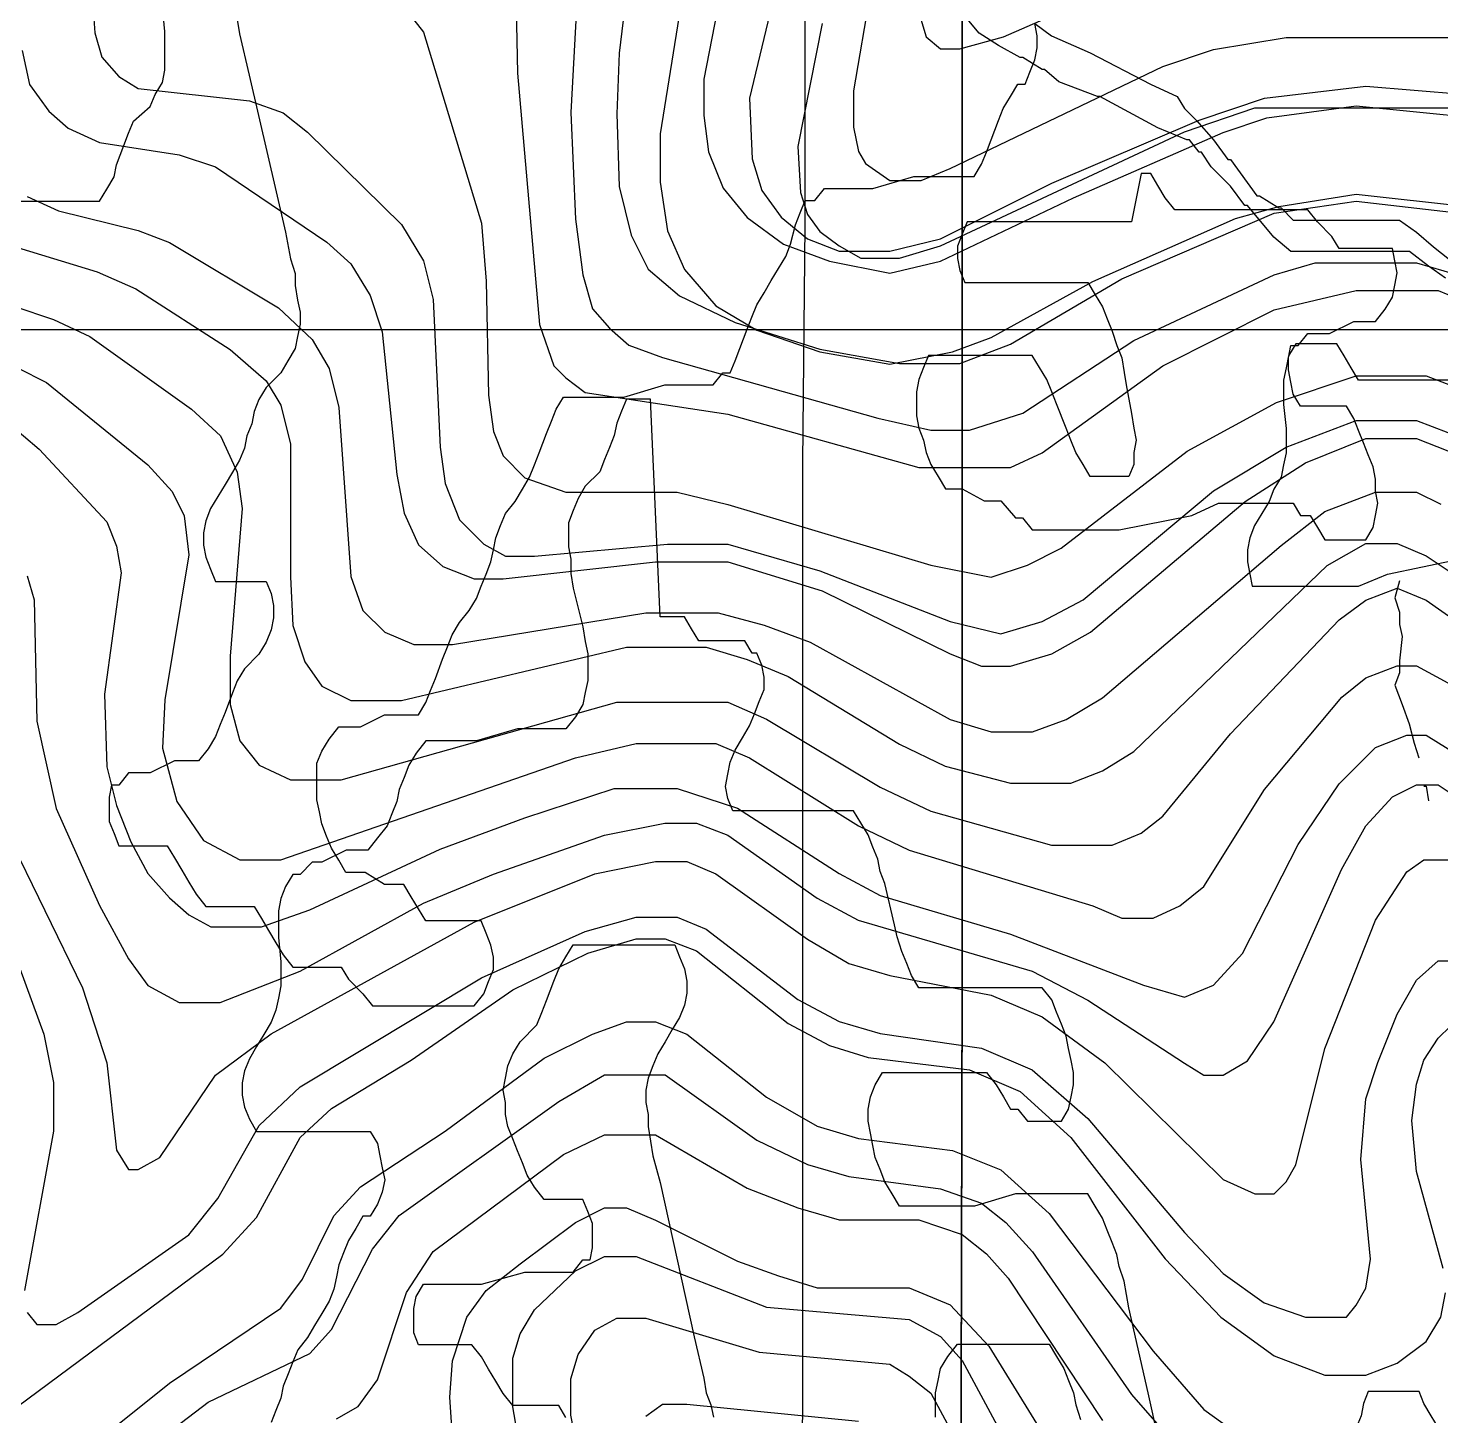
# Model space of a CAD drawing. Extents: x -0.82 to 6.83, y -0.63 to 7.9.
# Drawn here: x 0.6381 to 0.9463, y 4.4541 to 4.7569 of the extents above; entities that cross this region are included whole.
import ezdxf

# ---------------------------------------------------------------- set-up
doc = ezdxf.new("R2010")
doc.units = 0
for name, color, linetype in [('Grid', 7, 'CONTINUOUS'), ('topo', 7, 'CONTINUOUS'), ('topo_grid', 7, 'CONTINUOUS'), ('water', 7, 'CONTINUOUS'), ('white', 7, 'CONTINUOUS')]:
    doc.layers.add(name, color=color, linetype=linetype)

msp = doc.modelspace()

# ---------------------------------------------------------------- linework, layer by layer
at = {"layer": 'Grid', "color": 1}
for points in [[(0.839226, 3.927683), (0.632542, 3.927683), (0.426384, 3.927683), (0.2197, 3.927683), (0.013015, 3.927683), (0.01407, 4.134375), (0.015652, 4.341041), (0.015652, 4.548792), (0.015652, 4.761808), (0.222336, 4.761808), (0.429021, 4.761808), (0.635705, 4.761808), (0.841862, 4.761808), (0.841862, 4.548263), (0.841336, 4.340539), (0.840283, 4.133846)], [(0.839226, 3.927683), (0.840279, 4.134375), (0.841335, 4.341068), (0.841861, 4.548792), (0.841861, 4.762337), (1.048545, 4.762337), (1.254703, 4.762337), (1.46086, 4.762337), (1.667545, 4.762337), (1.667016, 4.550909), (1.66649, 4.343158), (1.665436, 4.137021), (1.664381, 3.930858), (1.457697, 3.930858), (1.25154, 3.930858), (1.045382, 3.930858)]]:
    msp.add_lwpolyline(points, close=True, dxfattribs=at)
at = {"layer": 'topo', "color": 2}
for points in [[(0.791246, 4.775302), (0.785447, 4.745774), (0.785447, 4.737837), (0.7865, 4.729899), (0.789665, 4.721962), (0.794936, 4.715612), (0.802846, 4.709791), (0.812862, 4.706087), (0.826045, 4.703441), (0.837117, 4.706087), (0.866119, 4.719845), (0.898808, 4.734133), (0.908298, 4.737308), (0.927806, 4.739954), (0.954168, 4.737308)], [(0.651521, 4.771227), (0.652577, 4.755881), (0.654156, 4.75059), (0.657848, 4.746356), (0.662066, 4.743711), (0.686319, 4.741065), (0.693704, 4.738419), (0.698977, 4.734186), (0.719539, 4.714077), (0.724284, 4.70614), (0.726393, 4.697673), (0.727975, 4.6655), (0.729031, 4.657562), (0.732194, 4.649625), (0.737466, 4.644333), (0.742212, 4.641687), (0.748539, 4.641687), (0.777537, 4.644333), (0.790718, 4.644333), (0.810754, 4.638512), (0.839225, 4.6274), (0.850297, 4.624754), (0.85926, 4.6274), (0.868223, 4.632162), (0.896699, 4.655975), (0.912516, 4.6655), (0.927806, 4.671321), (0.940987, 4.671321), (0.947842, 4.668675)], [(0.744321, 4.771968), (0.744848, 4.747097), (0.749592, 4.692249), (0.752757, 4.683253), (0.755392, 4.680608), (0.75961, 4.677433), (0.790718, 4.67267), (0.83237, 4.661028), (0.846078, 4.661028), (0.852405, 4.661028), (0.859264, 4.664203), (0.885626, 4.683253), (0.909879, 4.695424), (0.927806, 4.699658), (0.945732, 4.699658), (0.952059, 4.697012)], [(0.769628, 4.773132), (0.76699, 4.751436), (0.766463, 4.738207), (0.76699, 4.722332), (0.769628, 4.711749), (0.773318, 4.704341), (0.780173, 4.69852), (0.792299, 4.692699), (0.810753, 4.686878), (0.828152, 4.683703), (0.841333, 4.683703), (0.852405, 4.687936), (0.876663, 4.702224), (0.909879, 4.716511), (0.927806, 4.719157), (0.950477, 4.716511)], [(0.758031, 4.768026), (0.756449, 4.738498), (0.757502, 4.715215), (0.759084, 4.703044), (0.761193, 4.695636), (0.764884, 4.691403), (0.769102, 4.687698), (0.776483, 4.685053), (0.823408, 4.671823), (0.835007, 4.669178), (0.843443, 4.669178), (0.855043, 4.672882), (0.8793, 4.688757), (0.90988, 4.703044), (0.918844, 4.70569), (0.928861, 4.70569), (0.940988, 4.70569), (0.949951, 4.703044)], [(0.832373, 4.7603), (0.833956, 4.755008), (0.83712, 4.752363), (0.841337, 4.752363), (0.850828, 4.755008), (0.883522, 4.769296)], [(0.801263, 4.765936), (0.795463, 4.741594), (0.795989, 4.728365), (0.798098, 4.721486), (0.802316, 4.715665), (0.808116, 4.710902), (0.81497, 4.708256), (0.826043, 4.708256), (0.837115, 4.710902), (0.861372, 4.723073), (0.893534, 4.736831), (0.90777, 4.741594), (0.929914, 4.74424), (0.961549, 4.741594)], [(0.821826, 4.76493), (0.818135, 4.743234), (0.818135, 4.735297), (0.819191, 4.730005), (0.820773, 4.727359), (0.826045, 4.723655), (0.832899, 4.723655), (0.839226, 4.726301), (0.885628, 4.748526), (0.8967, 4.75223), (0.912518, 4.754876), (0.950479, 4.754876), (0.965242, 4.754876), (0.976314, 4.758051)], [(0.780702, 4.763396), (0.775956, 4.733868), (0.775956, 4.723285), (0.777538, 4.712701), (0.781229, 4.704235), (0.788083, 4.696297), (0.797046, 4.691006), (0.810755, 4.686243), (0.826045, 4.683597), (0.839753, 4.686243), (0.848189, 4.689418), (0.870338, 4.701589), (0.901445, 4.715347), (0.910936, 4.717993), (0.927807, 4.720639), (0.952061, 4.717993)], [(0.720595, 4.760776), (0.724284, 4.756014), (0.736938, 4.714368), (0.737994, 4.701668), (0.738521, 4.676798), (0.739574, 4.66886), (0.741682, 4.663568), (0.746427, 4.658806), (0.755392, 4.655631), (0.779645, 4.655631), (0.790716, 4.652985), (0.835005, 4.639756), (0.848186, 4.63711), (0.856094, 4.639756), (0.863476, 4.64346), (0.890897, 4.664627), (0.910405, 4.67521), (0.927804, 4.681031), (0.936767, 4.681031), (0.943094, 4.681031), (0.949948, 4.678385)], [(0.811283, 4.757945), (0.80601, 4.731064), (0.806537, 4.721009), (0.808119, 4.716247), (0.810754, 4.712543), (0.814972, 4.709368), (0.819717, 4.706722), (0.828153, 4.706722), (0.837117, 4.709368), (0.890373, 4.734239), (0.905663, 4.73953), (0.923589, 4.73953), (0.96366, 4.73953)], [(0.636759, 4.752019), (0.638341, 4.74461), (0.642559, 4.738789), (0.646776, 4.735085), (0.653631, 4.73191), (0.67103, 4.729264), (0.678939, 4.726619), (0.703196, 4.710214), (0.708469, 4.705452), (0.712686, 4.698573), (0.715324, 4.690635), (0.718487, 4.65952), (0.720069, 4.651054), (0.723232, 4.644174), (0.728505, 4.639412), (0.735359, 4.636766), (0.741686, 4.636766), (0.774902, 4.64047), (0.79072, 4.64047), (0.811282, 4.63412), (0.839226, 4.620362), (0.846081, 4.617716), (0.852407, 4.617716), (0.861371, 4.620362), (0.869807, 4.625124), (0.903555, 4.653594), (0.916736, 4.66206), (0.929917, 4.667352), (0.940988, 4.667352), (0.947842, 4.664706)], [(0.637815, 4.720189), (0.64467, 4.717014), (0.662069, 4.712781), (0.668923, 4.710135), (0.692649, 4.695848), (0.700035, 4.688968), (0.703725, 4.682618), (0.705834, 4.674152), (0.708472, 4.637242), (0.711107, 4.629834), (0.715852, 4.625071), (0.722179, 4.622426), (0.730615, 4.622426), (0.772795, 4.629305), (0.788612, 4.629305), (0.79863, 4.626659), (0.808647, 4.622955), (0.839227, 4.606021), (0.848191, 4.603376), (0.857154, 4.603376), (0.864535, 4.606021), (0.872444, 4.610784), (0.911464, 4.644016), (0.920955, 4.651424), (0.932027, 4.655657), (0.94099, 4.655657), (0.946263, 4.653011)], [(0.635704, 4.709024), (0.653103, 4.703732), (0.661539, 4.700028), (0.682102, 4.686799), (0.690011, 4.67992), (0.693178, 4.674628), (0.695286, 4.666161), (0.695286, 4.637163), (0.695813, 4.62658), (0.698448, 4.618642), (0.702138, 4.61335), (0.708465, 4.610175), (0.719538, 4.610175), (0.768571, 4.621817), (0.777535, 4.621817), (0.78597, 4.621817), (0.794934, 4.619171), (0.803897, 4.615467), (0.82815, 4.60065), (0.838168, 4.595888), (0.852403, 4.592184), (0.865584, 4.592184), (0.872439, 4.59483), (0.879293, 4.599063), (0.921477, 4.639676), (0.929913, 4.644439), (0.936767, 4.644439), (0.943094, 4.641793), (0.949421, 4.63756)], [(0.62621, 4.699155), (0.643609, 4.693334), (0.651518, 4.68963), (0.673662, 4.673755), (0.679989, 4.667934), (0.68368, 4.659996), (0.684733, 4.652059), (0.682098, 4.619886), (0.682098, 4.609302), (0.684206, 4.601365), (0.688424, 4.596073), (0.695283, 4.592898), (0.706355, 4.592898), (0.766461, 4.609831), (0.774897, 4.609831), (0.78386, 4.609831), (0.790714, 4.609831), (0.79915, 4.606127), (0.823931, 4.591311), (0.835003, 4.586019), (0.861365, 4.578611), (0.874546, 4.578611), (0.880873, 4.581256), (0.885623, 4.584961), (0.900385, 4.602952), (0.924112, 4.627823), (0.929911, 4.632056), (0.936765, 4.634702), (0.943092, 4.632056), (0.949947, 4.627294)], [(0.635704, 4.682751), (0.642031, 4.679576), (0.664175, 4.661584), (0.669447, 4.655763), (0.672085, 4.650471), (0.673138, 4.642005), (0.667866, 4.610361), (0.667339, 4.599777), (0.670502, 4.588136), (0.676302, 4.579669), (0.68421, 4.575436), (0.693178, 4.575436), (0.757502, 4.597661), (0.770683, 4.600836), (0.781228, 4.600836), (0.788082, 4.600836), (0.795464, 4.597661), (0.81919, 4.582844), (0.830262, 4.577552), (0.870332, 4.565381), (0.876659, 4.562736), (0.883518, 4.562736), (0.889318, 4.565381), (0.89459, 4.569615), (0.907771, 4.590781), (0.924643, 4.61089), (0.929916, 4.615123), (0.93677, 4.617769), (0.940988, 4.617769), (0.947842, 4.614065)], [(0.633597, 4.670871), (0.640451, 4.66505), (0.655214, 4.649175), (0.657323, 4.643883), (0.658376, 4.638063), (0.654685, 4.611604), (0.655214, 4.595729), (0.657323, 4.587263), (0.660485, 4.579325), (0.664177, 4.572446), (0.668922, 4.567154), (0.67314, 4.56345), (0.677884, 4.560804), (0.688956, 4.560804), (0.699506, 4.564508), (0.727977, 4.577738), (0.746431, 4.584617), (0.765939, 4.590967), (0.779648, 4.590967), (0.792828, 4.586733), (0.814972, 4.572446), (0.823936, 4.567683), (0.852408, 4.559217), (0.881406, 4.548104), (0.890374, 4.545458), (0.896701, 4.548104), (0.903028, 4.554983), (0.915154, 4.578796), (0.924117, 4.592025), (0.932025, 4.599963), (0.93888, 4.602608), (0.943098, 4.602608), (0.949952, 4.598375)], [(0.637808, 4.637428), (0.639387, 4.632136), (0.639914, 4.605678), (0.644132, 4.586628), (0.653623, 4.565461), (0.65995, 4.553819), (0.664168, 4.547998), (0.671022, 4.544294), (0.679985, 4.544294), (0.697389, 4.551173), (0.724278, 4.56599), (0.739568, 4.57234), (0.763821, 4.580807), (0.777003, 4.583453), (0.783857, 4.583453), (0.790711, 4.580807), (0.810219, 4.567048), (0.819182, 4.562286), (0.857144, 4.551173), (0.86927, 4.544823), (0.890365, 4.531065), (0.894583, 4.528419), (0.898801, 4.528419), (0.904073, 4.531594), (0.909873, 4.540061), (0.924636, 4.573293), (0.929908, 4.582818), (0.935708, 4.589168), (0.94098, 4.591813), (0.945725, 4.591813), (0.952052, 4.58758)], [(0.625159, 4.598137), (0.649939, 4.547522), (0.655212, 4.531118), (0.657321, 4.512068), (0.659959, 4.507835), (0.662067, 4.507835), (0.666812, 4.51048), (0.678939, 4.528472), (0.69107, 4.537468), (0.735358, 4.56181), (0.76172, 4.572393), (0.774901, 4.575039), (0.781756, 4.575039), (0.788083, 4.572393), (0.808118, 4.558105), (0.817081, 4.552814), (0.826044, 4.550168), (0.848189, 4.545935), (0.859261, 4.541172), (0.872969, 4.531118), (0.898809, 4.505718), (0.905663, 4.502543), (0.909881, 4.502543), (0.912517, 4.505189), (0.914625, 4.508893), (0.920952, 4.534293), (0.932024, 4.562233), (0.938878, 4.572816), (0.94257, 4.575462), (0.945732, 4.575462), (0.94995, 4.575462)], [(0.63781, 4.476693), (0.639919, 4.474047), (0.644137, 4.474047), (0.648882, 4.476693), (0.673136, 4.493626), (0.679463, 4.501564), (0.688426, 4.517439), (0.697394, 4.525906), (0.736937, 4.549718), (0.759608, 4.559772), (0.77068, 4.562947), (0.779644, 4.562947), (0.785971, 4.560301), (0.806006, 4.544956), (0.814969, 4.540193), (0.823932, 4.537547), (0.846077, 4.534372), (0.857149, 4.52961), (0.869275, 4.519026), (0.89037, 4.494156), (0.898806, 4.48516), (0.907769, 4.47881), (0.916732, 4.475635), (0.92095, 4.475635), (0.925695, 4.475635), (0.927804, 4.478281), (0.929913, 4.481985), (0.930966, 4.488335), (0.928857, 4.510031), (0.92991, 4.52326), (0.932545, 4.531197), (0.936763, 4.541781), (0.940981, 4.549189), (0.945726, 4.553422), (0.949944, 4.553422)], [(0.635703, 4.456188), (0.680518, 4.48942), (0.6879, 4.497357), (0.697395, 4.51482), (0.704249, 4.52117), (0.721648, 4.531753), (0.743792, 4.547099), (0.760137, 4.555036), (0.770682, 4.558211), (0.777009, 4.558211), (0.783863, 4.555565), (0.803898, 4.53969), (0.812861, 4.534928), (0.821297, 4.532282), (0.843442, 4.529636), (0.854514, 4.524874), (0.865586, 4.51482), (0.886153, 4.488361), (0.89828, 4.475661), (0.909879, 4.467195), (0.920951, 4.462961), (0.929914, 4.462961), (0.936768, 4.465607), (0.943095, 4.47037), (0.946259, 4.475661), (0.947312, 4.480953)], [(0.63623, 4.551703), (0.641502, 4.537415), (0.643611, 4.526832), (0.643611, 4.516248), (0.637284, 4.481456)], [(0.650993, 4.446928), (0.66892, 4.461215), (0.693177, 4.477619), (0.697922, 4.483969), (0.704777, 4.497728), (0.710576, 4.504078), (0.72903, 4.516248), (0.750647, 4.532123), (0.761192, 4.537415), (0.768573, 4.540061), (0.7749, 4.540061), (0.781754, 4.537415), (0.799153, 4.523657), (0.810226, 4.517307), (0.819189, 4.514661), (0.839751, 4.512015), (0.850296, 4.507782), (0.860841, 4.498257), (0.883517, 4.4682), (0.894589, 4.4555), (0.90777, 4.445975)], [(0.946785, 4.486245), (0.940986, 4.507411), (0.93993, 4.518524), (0.940986, 4.526461), (0.942568, 4.531753), (0.945732, 4.536515), (0.948367, 4.539161)], [(0.664176, 4.44706), (0.677357, 4.457114), (0.699505, 4.467697), (0.70425, 4.472989), (0.713213, 4.490451), (0.719013, 4.49786), (0.753811, 4.522731), (0.763829, 4.528551), (0.770684, 4.528551), (0.777011, 4.528551), (0.797046, 4.514264), (0.808117, 4.508972), (0.81708, 4.506326), (0.837117, 4.503681), (0.84608, 4.500506), (0.851352, 4.496272), (0.857152, 4.489922), (0.878769, 4.458807), (0.889845, 4.446107)], [(0.705303, 4.453489), (0.710049, 4.456135), (0.714267, 4.461956), (0.720594, 4.481006), (0.726393, 4.490002), (0.754864, 4.511168), (0.763828, 4.515402), (0.770155, 4.515402), (0.7749, 4.515402), (0.794935, 4.50376), (0.806007, 4.499527), (0.81497, 4.496881), (0.83237, 4.496881), (0.84186, 4.493706), (0.847132, 4.489473), (0.851878, 4.484181), (0.87244, 4.453066)], [(0.731137, 4.441795), (0.730084, 4.458199), (0.730611, 4.466136), (0.733774, 4.475661), (0.737992, 4.481482), (0.745374, 4.487303), (0.7575, 4.496299), (0.763827, 4.499474), (0.768573, 4.499474), (0.774899, 4.496828), (0.792826, 4.487832), (0.801789, 4.484657), (0.810225, 4.482011), (0.83026, 4.482011), (0.839223, 4.478307), (0.847659, 4.469311), (0.865586, 4.440313)], [(0.748009, 4.431767), (0.743792, 4.456109), (0.743792, 4.466692), (0.745374, 4.471984), (0.748538, 4.477275), (0.757501, 4.485742), (0.763828, 4.488917), (0.770682, 4.488917), (0.799153, 4.477804), (0.830261, 4.475159), (0.837115, 4.471454), (0.84186, 4.466163), (0.856623, 4.438752)], [(0.760665, 4.432587), (0.756447, 4.454283), (0.756447, 4.46222), (0.758029, 4.467512), (0.76172, 4.472804), (0.766465, 4.47545), (0.772792, 4.47545), (0.797572, 4.468041), (0.826043, 4.465395), (0.830261, 4.46275), (0.835007, 4.459045), (0.849769, 4.431635)], [(0.77279, 4.454018), (0.776481, 4.456664), (0.781753, 4.456664), (0.819187, 4.45296)]]:
    msp.add_lwpolyline(points, dxfattribs=at)
at = {"layer": 'topo_grid', "color": 7}
for points in [[(0.806528, 4.404859), (0.807054, 4.456532), (0.807054, 4.507676), (0.807054, 4.559349), (0.807054, 4.610996), (0.807054, 4.66214), (0.807581, 4.713813), (0.807581, 4.764957), (0.807581, 4.81663), (0.807581, 4.868303), (0.807581, 4.919447), (0.808107, 4.97112), (0.808107, 5.022264), (0.808107, 5.073937), (0.808107, 5.12561), (0.808107, 5.176754), (0.808107, 5.228427)], [(0.629377, 4.691138), (0.666284, 4.691138), (0.703723, 4.691138), (0.74063, 4.691138), (0.778064, 4.691138), (0.814971, 4.691138), (0.852406, 4.691138), (0.889845, 4.691138), (0.926752, 4.691138), (0.964186, 4.691138), (1.001093, 4.691138), (1.038528, 4.691138), (1.075967, 4.691138), (1.112874, 4.691138), (1.150308, 4.691138), (1.187215, 4.691138), (1.22465, 4.691138)]]:
    msp.add_lwpolyline(points, dxfattribs=at)
at = {"layer": 'water', "color": 4}
for points in [[(0.937296, 4.636316), (0.93624, 4.632612), (0.937296, 4.629437), (0.937296, 4.626791), (0.937823, 4.624145), (0.937296, 4.618854), (0.937296, 4.616208), (0.93624, 4.613562), (0.937823, 4.609329), (0.939405, 4.605095), (0.940458, 4.600862), (0.941513, 4.597687), (0.941513, 4.597687)], [(0.942569, 4.591496), (0.943096, 4.591496), (0.943622, 4.588321)]]:
    msp.add_lwpolyline(points, dxfattribs=at)
at = {"layer": 'white', "color": 7}
for points in [[(0.6357, 4.719131), (0.638338, 4.719131), (0.640973, 4.719131), (0.644136, 4.719131), (0.646771, 4.719131), (0.649409, 4.719131), (0.651518, 4.719131), (0.653627, 4.719131), (0.655206, 4.721777), (0.656788, 4.724423), (0.657315, 4.727068), (0.658897, 4.731302), (0.65995, 4.733948), (0.661006, 4.736593), (0.664697, 4.739768), (0.66575, 4.742414), (0.667332, 4.74506), (0.667859, 4.747706), (0.667859, 4.750352), (0.667859, 4.752998), (0.667859, 4.756173), (0.667332, 4.761464)], [(0.683675, 4.758818), (0.684202, 4.755643), (0.686311, 4.746648), (0.69422, 4.712384), (0.695273, 4.706563), (0.696328, 4.703388), (0.696328, 4.700742), (0.696855, 4.697567), (0.697381, 4.694921), (0.697381, 4.692276), (0.696855, 4.68963), (0.696328, 4.686984), (0.694746, 4.684338), (0.693164, 4.681692), (0.690001, 4.678517), (0.688419, 4.675871), (0.687363, 4.673226), (0.686836, 4.67058), (0.685783, 4.667934), (0.685257, 4.665288), (0.684201, 4.662642), (0.682619, 4.659996), (0.681037, 4.657351), (0.679454, 4.654705), (0.677872, 4.652059), (0.676819, 4.649413), (0.676293, 4.646767), (0.676293, 4.644121), (0.676819, 4.641476), (0.677872, 4.63883), (0.678928, 4.636184), (0.681037, 4.636184), (0.682619, 4.636184), (0.684728, 4.636184), (0.686839, 4.636184), (0.688419, 4.636184), (0.690001, 4.636184), (0.691054, 4.633538), (0.69158, 4.630892), (0.69158, 4.628246), (0.691054, 4.625601), (0.690001, 4.622955), (0.688419, 4.620309), (0.685255, 4.617134), (0.683673, 4.614488), (0.68262, 4.611842), (0.681038, 4.607609), (0.679982, 4.604963), (0.678929, 4.602317), (0.677347, 4.599671), (0.675238, 4.597026), (0.672603, 4.597026), (0.669968, 4.597026), (0.664695, 4.59438), (0.66206, 4.59438), (0.659951, 4.59438), (0.657842, 4.591734), (0.65626, 4.591734), (0.655734, 4.589088), (0.655734, 4.586442), (0.655734, 4.583796), (0.656789, 4.581151), (0.657842, 4.578505), (0.659951, 4.578505), (0.661533, 4.578505), (0.664168, 4.578505), (0.666277, 4.578505), (0.668386, 4.578505), (0.669968, 4.575859), (0.67155, 4.573213), (0.67313, 4.570567), (0.674712, 4.567921), (0.676821, 4.565276), (0.678403, 4.565276), (0.681038, 4.565276), (0.683147, 4.565276), (0.685256, 4.565276), (0.687364, 4.565276), (0.688947, 4.56263), (0.690526, 4.559984), (0.692108, 4.557338), (0.693691, 4.554692), (0.695799, 4.552046), (0.697382, 4.552046), (0.700017, 4.552046), (0.702126, 4.552046), (0.704234, 4.552046), (0.706343, 4.552046), (0.707923, 4.549401), (0.711086, 4.546226), (0.713195, 4.54358), (0.714777, 4.54358), (0.716886, 4.54358), (0.719527, 4.54358), (0.722165, 4.54358), (0.7248, 4.54358), (0.727963, 4.54358), (0.730598, 4.54358), (0.733236, 4.54358), (0.735345, 4.54358), (0.737454, 4.546226), (0.738507, 4.548871), (0.739562, 4.551517), (0.739562, 4.554163), (0.739036, 4.556809), (0.73798, 4.559455), (0.736924, 4.562101), (0.735342, 4.562101), (0.733233, 4.562101), (0.731125, 4.562101), (0.729016, 4.562101), (0.726907, 4.562101), (0.724799, 4.562101), (0.723216, 4.564746), (0.721634, 4.567392), (0.720049, 4.570038), (0.717941, 4.570038), (0.715832, 4.570038), (0.711614, 4.572684), (0.708979, 4.572684), (0.707396, 4.572684), (0.705817, 4.57533), (0.704235, 4.577976), (0.703179, 4.580621), (0.702126, 4.583267), (0.701599, 4.585913), (0.701073, 4.588559), (0.701073, 4.591205), (0.701073, 4.593851), (0.701073, 4.596496), (0.702126, 4.599142), (0.703708, 4.601788), (0.705817, 4.604434), (0.707926, 4.604434), (0.710561, 4.604434), (0.715834, 4.60708), (0.718469, 4.60708), (0.721109, 4.60708), (0.723218, 4.60708), (0.7248, 4.609726), (0.725856, 4.612371), (0.726909, 4.615017), (0.728491, 4.619251), (0.729544, 4.621896), (0.7306, 4.624542), (0.732182, 4.627188), (0.734294, 4.629834), (0.735873, 4.63248), (0.736929, 4.635126), (0.737982, 4.637771), (0.739038, 4.640417), (0.739564, 4.643063), (0.740091, 4.645709), (0.741144, 4.648355), (0.742199, 4.651001), (0.744308, 4.653646), (0.74589, 4.656292), (0.747473, 4.658938), (0.748528, 4.661584), (0.749581, 4.66423), (0.751163, 4.668463), (0.752219, 4.671109), (0.753272, 4.673755), (0.754854, 4.676401), (0.756963, 4.676401), (0.759598, 4.676401), (0.762234, 4.676401), (0.764872, 4.676401), (0.768034, 4.676401), (0.776997, 4.679046), (0.779633, 4.679046), (0.782271, 4.679046), (0.784906, 4.679046), (0.787541, 4.679046), (0.78965, 4.681692), (0.791232, 4.681692), (0.792285, 4.684338), (0.793341, 4.686984), (0.79492, 4.691217), (0.795976, 4.693863), (0.797029, 4.696509), (0.798611, 4.699155), (0.800193, 4.701801), (0.801776, 4.704446), (0.803355, 4.707092), (0.804411, 4.709738), (0.805464, 4.713971), (0.80652, 4.716617), (0.807573, 4.719263), (0.809681, 4.719263), (0.81179, 4.721909), (0.813899, 4.721909), (0.816537, 4.721909), (0.819172, 4.721909), (0.822335, 4.721909), (0.831298, 4.724555), (0.833936, 4.724555), (0.837099, 4.724555), (0.839734, 4.724555), (0.842372, 4.724555), (0.84448, 4.724555), (0.846063, 4.727201), (0.847118, 4.729846), (0.848171, 4.732492), (0.849754, 4.736726), (0.850807, 4.739371), (0.852389, 4.742017), (0.853971, 4.744663), (0.855553, 4.744663), (0.856606, 4.747309), (0.857662, 4.749955), (0.858188, 4.752601), (0.858188, 4.755246), (0.857662, 4.757892)], [(0.947314, 4.70233), (0.943623, 4.704976), (0.939406, 4.708151), (0.939406, 4.708151), (0.937297, 4.708151), (0.93677, 4.708151), (0.934135, 4.708151), (0.930971, 4.708151), (0.93044, 4.708151), (0.927277, 4.708151), (0.923059, 4.708151), (0.919895, 4.708151), (0.915677, 4.708151), (0.913568, 4.708151), (0.909878, 4.711326), (0.904074, 4.718205), (0.903548, 4.718205), (0.900384, 4.722438), (0.900384, 4.722438), (0.896166, 4.726671), (0.894057, 4.729846), (0.89353, 4.729846), (0.891422, 4.732492), (0.890895, 4.732492), (0.884568, 4.735138), (0.871914, 4.742017), (0.871387, 4.742017), (0.862952, 4.745192), (0.859788, 4.747838), (0.859262, 4.747838), (0.855044, 4.750484), (0.854517, 4.750484), (0.849772, 4.75313), (0.845554, 4.755776), (0.842919, 4.758951)], [(0.857662, 4.757892), (0.861352, 4.755246), (0.869788, 4.751542), (0.882969, 4.744663), (0.888769, 4.742017), (0.890351, 4.739371), (0.890351, 4.739371), (0.892986, 4.736726), (0.896677, 4.732492), (0.896677, 4.732492), (0.899841, 4.728259), (0.900367, 4.728259), (0.906167, 4.720321), (0.906699, 4.720321), (0.906699, 4.720321), (0.910917, 4.717676), (0.911444, 4.717676), (0.914079, 4.71503), (0.914608, 4.71503), (0.918825, 4.71503), (0.922516, 4.71503), (0.922516, 4.71503), (0.927261, 4.71503), (0.929899, 4.71503), (0.933062, 4.71503), (0.935697, 4.71503), (0.937279, 4.71503), (0.94097, 4.712384), (0.94466, 4.709209), (0.952042, 4.703388)], [(0.952038, 4.680105), (0.946238, 4.680105), (0.943075, 4.680105), (0.94044, 4.680105), (0.937293, 4.680105), (0.934657, 4.680105), (0.932548, 4.680105), (0.929913, 4.680105), (0.928331, 4.680105), (0.926749, 4.682751), (0.925166, 4.685396), (0.923584, 4.688042), (0.922002, 4.688042), (0.919893, 4.688042), (0.917785, 4.688042), (0.916202, 4.688042), (0.91462, 4.688042), (0.913038, 4.685396), (0.912511, 4.682751), (0.911985, 4.680105), (0.911985, 4.677459), (0.911985, 4.674813), (0.912511, 4.669521), (0.912511, 4.666876), (0.912511, 4.66423), (0.911985, 4.661584), (0.911458, 4.658938), (0.909876, 4.656292), (0.90882, 4.653646), (0.907238, 4.651001), (0.905653, 4.648355), (0.904598, 4.645709), (0.904071, 4.643063), (0.904071, 4.640417), (0.904598, 4.637771), (0.90513, 4.635126), (0.906712, 4.635126), (0.908294, 4.635126), (0.910929, 4.635126), (0.913564, 4.635126), (0.916202, 4.635126), (0.918838, 4.635126), (0.922001, 4.635126), (0.928328, 4.635126), (0.934655, 4.637771), (0.949945, 4.640946)], [(0.886671, 4.440101), (0.882453, 4.459151), (0.878235, 4.477672), (0.877179, 4.483493), (0.876126, 4.486668), (0.8756, 4.489314), (0.874544, 4.49196), (0.873489, 4.494605), (0.872435, 4.497251), (0.870853, 4.499897), (0.869271, 4.502543), (0.867162, 4.502543), (0.86506, 4.502543), (0.862423, 4.502543), (0.85926, 4.502543), (0.856625, 4.502543), (0.853461, 4.502543), (0.844498, 4.499897), (0.841335, 4.499897), (0.83817, 4.499897), (0.835535, 4.499897), (0.8329, 4.499897), (0.830262, 4.499897), (0.828153, 4.499897), (0.826573, 4.502543), (0.824991, 4.505189), (0.823936, 4.507835), (0.822882, 4.51048), (0.822356, 4.513126), (0.821829, 4.515772), (0.821303, 4.518418), (0.821303, 4.521064), (0.821829, 4.52371), (0.822882, 4.526355), (0.824465, 4.529001), (0.826573, 4.529001), (0.828682, 4.529001), (0.831317, 4.529001), (0.833953, 4.529001), (0.837117, 4.529001), (0.839752, 4.529001), (0.842387, 4.529001), (0.845025, 4.529001), (0.847134, 4.529001), (0.849242, 4.526355), (0.850825, 4.52371), (0.852407, 4.521064), (0.853989, 4.521064), (0.856098, 4.518418), (0.858206, 4.518418), (0.859789, 4.518418), (0.861897, 4.518418), (0.86348, 4.518418), (0.865062, 4.521064), (0.865588, 4.52371), (0.866115, 4.526355), (0.866115, 4.529001), (0.865588, 4.531647), (0.865062, 4.534293), (0.864535, 4.536939), (0.86348, 4.539585), (0.862427, 4.54223), (0.861371, 4.544876), (0.859262, 4.547522), (0.857153, 4.547522), (0.855045, 4.547522), (0.852406, 4.547522), (0.849243, 4.547522), (0.84397, 4.547522), (0.840807, 4.547522), (0.838698, 4.547522), (0.836063, 4.547522), (0.833954, 4.547522), (0.832372, 4.547522), (0.83079, 4.550168), (0.829737, 4.552814), (0.828681, 4.55546), (0.827628, 4.558635), (0.827101, 4.56128), (0.824993, 4.570276), (0.823937, 4.572922), (0.82341, 4.575568), (0.822355, 4.578214), (0.821302, 4.58086), (0.819719, 4.583505), (0.81814, 4.586151), (0.816028, 4.586151), (0.813393, 4.586151), (0.810758, 4.586151), (0.808123, 4.586151), (0.802323, 4.586151), (0.799688, 4.586151), (0.797052, 4.586151), (0.794944, 4.586151), (0.793361, 4.586151), (0.791779, 4.586151), (0.790726, 4.588797), (0.7902, 4.591443), (0.790726, 4.594089), (0.791253, 4.596735), (0.792306, 4.59938), (0.793888, 4.602026), (0.79547, 4.604672), (0.796523, 4.607318), (0.797579, 4.609964), (0.798632, 4.61261), (0.798632, 4.615255), (0.798105, 4.617901), (0.797052, 4.620547), (0.795997, 4.620547), (0.794414, 4.623193), (0.792306, 4.623193), (0.790197, 4.623193), (0.788088, 4.623193), (0.785979, 4.623193), (0.784397, 4.623193), (0.782815, 4.625839), (0.781233, 4.628485), (0.779651, 4.628485), (0.778068, 4.628485), (0.77596, 4.628485), (0.773846, 4.675977), (0.773846, 4.675977), (0.771737, 4.675977), (0.770155, 4.675977), (0.768573, 4.675977), (0.767517, 4.673331), (0.766464, 4.670686), (0.765938, 4.66804), (0.764882, 4.665394), (0.763829, 4.662748), (0.762773, 4.660102), (0.75961, 4.656927), (0.758028, 4.654281), (0.756972, 4.651636), (0.755919, 4.64899), (0.755919, 4.646344), (0.755919, 4.643698), (0.756446, 4.641052), (0.756446, 4.637877), (0.756972, 4.634702), (0.759081, 4.626236), (0.759607, 4.623061), (0.760134, 4.620415), (0.760134, 4.61724), (0.760134, 4.614594), (0.759607, 4.611948), (0.759081, 4.609302), (0.757499, 4.606656), (0.75539, 4.604011), (0.753282, 4.604011), (0.750647, 4.604011), (0.747484, 4.604011), (0.744846, 4.604011), (0.735883, 4.601365), (0.73272, 4.601365), (0.730085, 4.601365), (0.727447, 4.601365), (0.724811, 4.601365), (0.722703, 4.598719), (0.721121, 4.596073), (0.720062, 4.593427), (0.719012, 4.590781), (0.71848, 4.588136), (0.717427, 4.58549), (0.716377, 4.582844), (0.714263, 4.580198), (0.712154, 4.577552), (0.710045, 4.577552), (0.70741, 4.577552), (0.702138, 4.574906), (0.700029, 4.574906), (0.697391, 4.572261), (0.695812, 4.572261), (0.694229, 4.569615), (0.693174, 4.566969), (0.692647, 4.564323), (0.692647, 4.561677), (0.692647, 4.558502), (0.693174, 4.553211), (0.693174, 4.550565), (0.693174, 4.547919), (0.692647, 4.545273), (0.692121, 4.542627), (0.691068, 4.539981), (0.689485, 4.537336), (0.687903, 4.53469), (0.686321, 4.532044), (0.685265, 4.529398), (0.684739, 4.526752), (0.684739, 4.524106), (0.685265, 4.521461), (0.686321, 4.518815), (0.687903, 4.516169), (0.689485, 4.516169), (0.692121, 4.516169), (0.694759, 4.516169), (0.697394, 4.516169), (0.703193, 4.516169), (0.705831, 4.516169), (0.708466, 4.516169), (0.710575, 4.516169), (0.712684, 4.516169), (0.714266, 4.513523), (0.714792, 4.510877), (0.715319, 4.508231), (0.715845, 4.505586), (0.715319, 4.50294), (0.714263, 4.500294), (0.712681, 4.497648), (0.711099, 4.497648), (0.709516, 4.495002), (0.707934, 4.492356), (0.706881, 4.489711), (0.705826, 4.487065), (0.705299, 4.484419), (0.704772, 4.481773), (0.703719, 4.479127), (0.702137, 4.476481), (0.700555, 4.473836), (0.698973, 4.47119), (0.696861, 4.468544), (0.695808, 4.465898), (0.694755, 4.463252), (0.6937, 4.460606), (0.693173, 4.457961), (0.692117, 4.455315), (0.691064, 4.452669)], [(0.755392, 4.453727), (0.753809, 4.456373), (0.75223, 4.456373), (0.750121, 4.456373), (0.748012, 4.456373), (0.745904, 4.456373), (0.743795, 4.456373), (0.741686, 4.459019), (0.740104, 4.461665), (0.738522, 4.464311), (0.736939, 4.466956), (0.734831, 4.469602), (0.732722, 4.469602), (0.730613, 4.469602), (0.728505, 4.469602), (0.726396, 4.469602), (0.724287, 4.469602), (0.723231, 4.469602), (0.722178, 4.472248), (0.722178, 4.474894), (0.722178, 4.47754), (0.722705, 4.480186), (0.724287, 4.482831), (0.726396, 4.482831), (0.728505, 4.482831), (0.731142, 4.482831), (0.734305, 4.482831), (0.736941, 4.482831), (0.746432, 4.485477), (0.749594, 4.485477), (0.75223, 4.485477), (0.754868, 4.485477), (0.756976, 4.485477), (0.759085, 4.488123), (0.760665, 4.488123), (0.761194, 4.490769), (0.761194, 4.493415), (0.761194, 4.496061), (0.760138, 4.498706), (0.759085, 4.501352), (0.756974, 4.501352), (0.754865, 4.501352), (0.752756, 4.501352), (0.750648, 4.501352), (0.748539, 4.503998), (0.746957, 4.506644), (0.745901, 4.50929), (0.744848, 4.511936), (0.743792, 4.514581), (0.742739, 4.517227), (0.742213, 4.519873), (0.742213, 4.522519), (0.741686, 4.525165), (0.742213, 4.527811), (0.742739, 4.530456), (0.743792, 4.533102), (0.745374, 4.535748), (0.749065, 4.539452), (0.750118, 4.542098), (0.751174, 4.544744), (0.752756, 4.548977), (0.753809, 4.551623), (0.755392, 4.554269), (0.756974, 4.556915), (0.759085, 4.556915), (0.76172, 4.556915), (0.764356, 4.556915), (0.766991, 4.556915), (0.769626, 4.556915), (0.772264, 4.556915), (0.774899, 4.556915), (0.777008, 4.556915), (0.779117, 4.556915), (0.78017, 4.554269), (0.781225, 4.551623), (0.781752, 4.548977), (0.781752, 4.546331), (0.781225, 4.543686), (0.78017, 4.54104), (0.77859, 4.538394), (0.777008, 4.535748), (0.775426, 4.533102), (0.774373, 4.530456), (0.773317, 4.527811), (0.772791, 4.525165), (0.772791, 4.522519), (0.773317, 4.519873), (0.773317, 4.517227), (0.773844, 4.514052), (0.77437, 4.510877), (0.775952, 4.505056), (0.783333, 4.471322), (0.785442, 4.462326), (0.785969, 4.459151), (0.787024, 4.456505), (0.787551, 4.45386)], [(0.836057, 4.45386), (0.836057, 4.456505), (0.836057, 4.459151), (0.836584, 4.461797), (0.83711, 4.464443), (0.838693, 4.467089), (0.840801, 4.469735), (0.84291, 4.469735), (0.845548, 4.469735), (0.848183, 4.469735), (0.850819, 4.469735), (0.853454, 4.469735), (0.856092, 4.469735), (0.858727, 4.469735), (0.860836, 4.469735), (0.862418, 4.467089), (0.864, 4.464443), (0.865056, 4.461797), (0.866109, 4.459151), (0.866635, 4.456505), (0.867691, 4.45333)], [(0.945734, 4.451505), (0.944152, 4.454151), (0.94257, 4.456796), (0.941517, 4.459442), (0.939408, 4.459442), (0.937826, 4.459442), (0.935717, 4.459442), (0.933608, 4.459442), (0.932029, 4.459442), (0.930447, 4.459442), (0.929391, 4.456796), (0.928865, 4.454151), (0.927811, 4.451505)]]:
    msp.add_lwpolyline(points, dxfattribs=at)
msp.add_lwpolyline([(0.878768, 4.714606), (0.876134, 4.714606), (0.873496, 4.714606), (0.870861, 4.714606), (0.867698, 4.714606), (0.865063, 4.714606), (0.861898, 4.714606), (0.858736, 4.714606), (0.855571, 4.714606), (0.852936, 4.714606), (0.849772, 4.714606), (0.847137, 4.714606), (0.845028, 4.714606), (0.842919, 4.714606), (0.841866, 4.711961), (0.840811, 4.709315), (0.840811, 4.706669), (0.841337, 4.704023), (0.842393, 4.701377), (0.843446, 4.701377), (0.845555, 4.701377), (0.848193, 4.701377), (0.850828, 4.701377), (0.853463, 4.701377), (0.859263, 4.701377), (0.861898, 4.701377), (0.864534, 4.701377), (0.867169, 4.701377), (0.869278, 4.701377), (0.87086, 4.698731), (0.872442, 4.696086), (0.873495, 4.69344), (0.874551, 4.690794), (0.875604, 4.687619), (0.87666, 4.684973), (0.877186, 4.681798), (0.877713, 4.678623), (0.878239, 4.675977), (0.878766, 4.672802), (0.879292, 4.669627), (0.879819, 4.666981), (0.879292, 4.664336), (0.879292, 4.66169), (0.878239, 4.659044), (0.877183, 4.659044), (0.875601, 4.659044), (0.873493, 4.659044), (0.871384, 4.659044), (0.869804, 4.659044), (0.868222, 4.66169), (0.86664, 4.664336), (0.865587, 4.666981), (0.864531, 4.669627), (0.862422, 4.674919), (0.861369, 4.677565), (0.860314, 4.680211), (0.858731, 4.682856), (0.857149, 4.685502), (0.85504, 4.685502), (0.852405, 4.685502), (0.849767, 4.685502), (0.847132, 4.685502), (0.844497, 4.685502), (0.841862, 4.685502), (0.839226, 4.685502), (0.836588, 4.685502), (0.83448, 4.685502), (0.833427, 4.682856), (0.832371, 4.680211), (0.831844, 4.677565), (0.831844, 4.674919), (0.831844, 4.672273), (0.832371, 4.669627), (0.833427, 4.666981), (0.833953, 4.664336), (0.835006, 4.66169), (0.836588, 4.659044), (0.838171, 4.656398), (0.839753, 4.656398), (0.841862, 4.656398), (0.846607, 4.653752), (0.848715, 4.653752), (0.850295, 4.653752), (0.853459, 4.650048), (0.855041, 4.650048), (0.85715, 4.647402), (0.859259, 4.647402), (0.861894, 4.647402), (0.864529, 4.647402), (0.867164, 4.647402), (0.870329, 4.647402), (0.873491, 4.647402), (0.876127, 4.647402), (0.891945, 4.650577), (0.897745, 4.653223), (0.900908, 4.653223), (0.903543, 4.653223), (0.906711, 4.653223), (0.909346, 4.653223), (0.911984, 4.653223), (0.914093, 4.653223), (0.915675, 4.650577), (0.917784, 4.650577), (0.919366, 4.647931), (0.920948, 4.645286), (0.92253, 4.645286), (0.924639, 4.645286), (0.926221, 4.645286), (0.92833, 4.645286), (0.929912, 4.645286), (0.931494, 4.647931), (0.932021, 4.650577), (0.932548, 4.653223), (0.932021, 4.655869), (0.932021, 4.658515), (0.931494, 4.661161), (0.930439, 4.663806), (0.929386, 4.666452), (0.92833, 4.669098), (0.927277, 4.671744), (0.925695, 4.67439), (0.923586, 4.67439), (0.921477, 4.67439), (0.919369, 4.67439), (0.91726, 4.67439), (0.915678, 4.67439), (0.914095, 4.677036), (0.913569, 4.679681), (0.913042, 4.682327), (0.913042, 4.684973), (0.913569, 4.687619), (0.915151, 4.687619), (0.91726, 4.690265), (0.919369, 4.690265), (0.922004, 4.690265), (0.927277, 4.692911), (0.929912, 4.692911), (0.932021, 4.692911), (0.93413, 4.695556), (0.935712, 4.698202), (0.936238, 4.700848), (0.936765, 4.703494), (0.936238, 4.70614), (0.935712, 4.708786), (0.93413, 4.708786), (0.932548, 4.708786), (0.930439, 4.708786), (0.92833, 4.708786), (0.926221, 4.708786), (0.924113, 4.708786), (0.92253, 4.711431), (0.919367, 4.714606), (0.917259, 4.717252), (0.915676, 4.717252), (0.913568, 4.717252), (0.910934, 4.717252), (0.908298, 4.717252), (0.905657, 4.717252), (0.899858, 4.717252), (0.89722, 4.717252), (0.894585, 4.717252), (0.89195, 4.717252), (0.889841, 4.717252), (0.888259, 4.717252), (0.88615, 4.719898), (0.884568, 4.722544), (0.882988, 4.72519), (0.880879, 4.72519), (0.878768, 4.714606)], close=True, dxfattribs=at)

doc.saveas('drawing.dxf')
